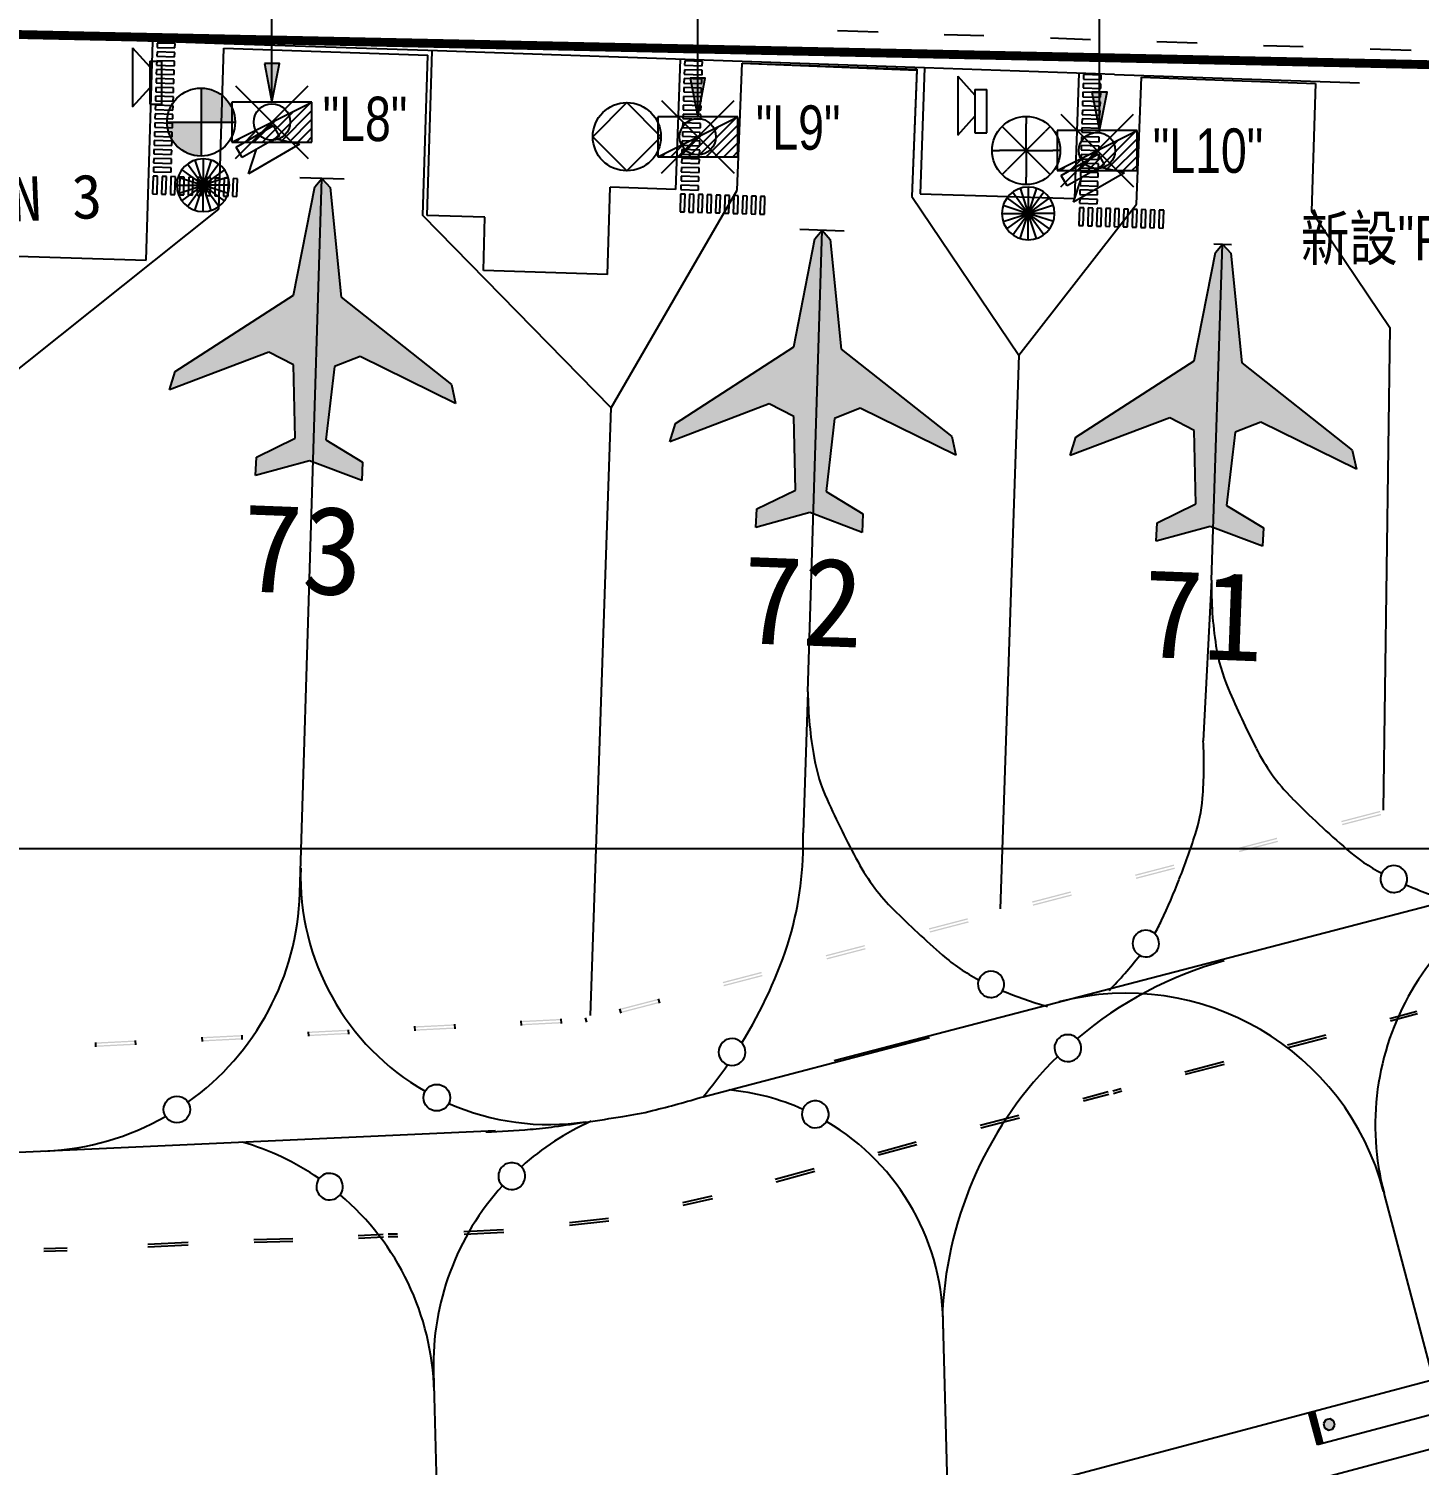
# Model space of a CAD drawing. Header units: millimetres. Extents: x 1358 to 1865, y 706 to 1003.
# Drawn here: x 1688.99 to 1727.23, y 840.71 to 880.22 of the extents above; entities that cross this region are included whole.
import ezdxf
from ezdxf.enums import TextEntityAlignment as Align

# ---------------------------------------------------------------- set-up
doc = ezdxf.new("R2010")
doc.units = ezdxf.units.MM
doc.header["$PDMODE"] = 35
doc.linetypes.add('HIDDEN', pattern=[9.525, 6.35, -3.175])
for name, color, linetype in [('L-燈具圖', 7, 'Continuous'), ('建築', 7, 'Continuous'), ('文字', 6, 'Continuous'), ('既設管線', 1, 'HIDDEN'), ('電氣設備', 161, 'Continuous')]:
    doc.layers.add(name, color=color, linetype=linetype)
doc.styles.add('AE', font='romans.shx', dxfattribs={"bigfont": 'chineset.shx'})
doc.styles.add('新細明體', font='')
doc.styles.add('細明體', font='')
doc.styles.get('新細明體').set_extended_font_data('新細明體')
doc.styles.get('細明體').set_extended_font_data('細明體')

# ---------------------------------------------------------------- blocks, each defined once
blk = doc.blocks.new('GN02D2D')
at = {"color": 0, "linetype": 'ByBlock'}
for p, q in [((-300, 0), (300, 300)), ((-300, 300), (-300, 0)), ((300, 300), (-300, 300)), ((-70, 0), (161, 230)), ((-3, 0), (293, 297)), ((63, 0), (300, 237)), ((300, 0), (300, 300)), ((-136, 0), (28, 164)), ((129, 0), (300, 171)), ((-300, 0), (300, 0)), ((-269, 0), (-237, 31)), ((-202, 0), (-105, 98)), ((195, 0), (300, 105)), ((262, 0), (300, 38))]:
    blk.add_line(p, q, dxfattribs=at)
blk.add_point((0, 150), dxfattribs=at)
at = {"color": 0, "linetype": 'ByBlock', "style": 'AE', "flags": 1}
blk.add_attdef('KENCAD', (0, 0), '', height=1, dxfattribs=at)
blk = doc.blocks.new('L-防水號角喇叭')
at = {"layer": 'L-燈具圖', "color": 6, "ltscale": 1000}
for p, q in [((-19.4, 39.2), (0, 17.9)), ((-19.4, 39.2), (-19.4, -27.1)), ((0, 24.3), (0, -24.3)), ((0, 24.3), (13.6, 24.3)), ((13.6, -24.3), (13.6, 24.3)), ((-19.4, -27.1), (0, -5.7)), ((0, -24.3), (13.6, -24.3))]:
    blk.add_line(p, q, dxfattribs=at)
blk = doc.blocks.new('L-15M環架高桅桿C')
at = {"layer": 'L-燈具圖', "color": 4}
for p, q in [((0, 3.49), (0, 2.74)), ((-2.46, 2.46), (-1.93, 1.93)), ((0, 0), (-1.93, 1.93)), ((0, 0), (0, 2.74)), ((0, 0), (1.93, 1.93)), ((2.46, 2.46), (1.93, 1.93)), ((-3.49, 0), (-2.74, 0)), ((0, 0), (-2.74, 0)), ((0, 0), (-1.93, -1.93)), ((0, 0), (2.74, 0)), ((0, 0), (0, -2.74)), ((0, 0), (1.93, -1.93)), ((3.49, 0), (2.74, 0)), ((-2.46, -2.46), (-1.93, -1.93)), ((0, -3.49), (0, -2.74)), ((2.46, -2.46), (1.93, -1.93))]:
    blk.add_line(p, q, dxfattribs=at)
blk.add_circle((0, 0), 3.49, dxfattribs=at)
blk = doc.blocks.new('L-15M環架高桅桿D')
at = {"layer": 'L-燈具圖', "color": 30}
for p, q in [((0, 3.49), (-3.49, 0)), ((3.49, 0), (0, 3.49)), ((-3.49, 0), (0, -3.49)), ((-3.49, 0), (0, -3.49)), ((0, -3.49), (3.49, 0)), ((0, -3.49), (3.49, 0))]:
    blk.add_line(p, q, dxfattribs=at)
blk.add_circle((0, 0), 3.49, dxfattribs=at)
blk = doc.blocks.new('L-15M環架高桅桿E')
at = {"layer": 'L-燈具圖', "ltscale": 1000}
h = blk.add_hatch(color=152, dxfattribs=at)
h.paths.add_polyline_path([(0, 38.3, -0.414214), (38.3, 0), (0, 0)])
h.paths.add_polyline_path([(-38.3, 0), (0, 0), (0, -38.3, -0.414214)])
at = {"layer": 'L-燈具圖', "color": 152, "ltscale": 1000}
for p, q in [((0, 38.3), (0, -38.3)), ((-38.3, 0), (38.3, 0))]:
    blk.add_line(p, q, dxfattribs=at)
at = {"layer": 'L-燈具圖', "color": 152}
blk.add_circle((0, 0), 38.3, dxfattribs=at)
blk = doc.blocks.new('L-雷雨警示燈')
at = {"layer": 'L-燈具圖', "color": 87, "ltscale": 1000}
for p in [(-24, 17.5), (-17.5, 24), (-9.2, 28.3), (0, 29.7), (9.2, 28.3), (17.5, 24), (24, 17.5), (-28.3, 9.2), (-17.5, -24), (-9.2, -28.3), (28.3, 9.2), (0, -29.7), (9.2, -28.3), (28.3, -9.2), (-29.7, 0), (-28.3, -9.2), (-24, -17.5), (17.5, -24), (24, -17.5), (29.7, 0)]:
    blk.add_line(p, (0, 0), dxfattribs=at)
blk.add_circle((0, 0), 29.7, dxfattribs=at)

msp = doc.modelspace()

# ---------------------------------------------------------------- hatches: boundary and pattern name
at = {"layer": '建築', "ltscale": 1000}
for points in [[(1697.052, 876.1), (1697.278, 875.849), (1697.58, 872.832), (1700.618, 870.431), (1700.73, 869.913), (1698.102, 871.207), (1697.396, 870.925), (1697.161, 868.914), (1698.174, 868.301), (1698.15, 867.794), (1696.712, 868.338), (1695.23, 867.932), (1695.253, 868.439), (1696.319, 868.954), (1696.275, 870.978), (1695.598, 871.326), (1692.86, 870.284), (1693.021, 870.789), (1696.271, 872.894), (1696.856, 875.869)], [(1710.81, 874.673), (1711.035, 874.423), (1711.338, 871.406), (1714.375, 869.004), (1714.488, 868.487), (1711.86, 869.781), (1711.154, 869.499), (1710.919, 867.488), (1711.932, 866.875), (1711.908, 866.368), (1710.47, 866.911), (1708.987, 866.506), (1709.011, 867.013), (1710.077, 867.527), (1710.032, 869.551), (1709.356, 869.899), (1706.618, 868.858), (1706.778, 869.363), (1710.029, 871.468), (1710.614, 874.442)], [(1721.824, 874.294), (1722.049, 874.043), (1722.352, 871.026), (1725.389, 868.625), (1725.502, 868.107), (1722.874, 869.401), (1722.168, 869.119), (1721.933, 867.108), (1722.946, 866.495), (1722.922, 865.988), (1721.484, 866.532), (1720.001, 866.126), (1720.025, 866.633), (1721.091, 867.148), (1721.046, 869.172), (1720.37, 869.52), (1717.632, 868.478), (1717.792, 868.983), (1721.043, 871.088), (1721.628, 874.063)]]:
    msp.add_hatch(color=256, dxfattribs=at).paths.add_polyline_path(points)
h = msp.add_hatch(color=256, dxfattribs=at)
h.paths.add_polyline_path([(1726.161, 858.674), (1726.151, 858.709), (1725.088, 858.432), (1725.097, 858.397)])
h.paths.add_polyline_path([(1726.182, 858.591), (1726.173, 858.626), (1725.11, 858.35), (1725.119, 858.314)])
h = msp.add_hatch(color=256, dxfattribs=at)
h.paths.add_polyline_path([(1723.325, 857.936), (1723.316, 857.971), (1722.253, 857.694), (1722.262, 857.659)])
h.paths.add_polyline_path([(1723.347, 857.853), (1723.338, 857.888), (1722.274, 857.612), (1722.284, 857.576)])
h = msp.add_hatch(color=256, dxfattribs=at)
h.paths.add_polyline_path([(1720.49, 857.198), (1720.481, 857.233), (1719.417, 856.956), (1719.427, 856.921)])
h.paths.add_polyline_path([(1720.511, 857.115), (1720.502, 857.15), (1719.439, 856.874), (1719.448, 856.838)])
h = msp.add_hatch(color=256, dxfattribs=at)
h.paths.add_polyline_path([(1717.655, 856.46), (1717.645, 856.495), (1716.582, 856.218), (1716.591, 856.183)])
h.paths.add_polyline_path([(1717.676, 856.377), (1717.667, 856.412), (1716.604, 856.136), (1716.613, 856.1)])
h = msp.add_hatch(color=256, dxfattribs=at)
h.paths.add_polyline_path([(1714.819, 855.721), (1714.81, 855.757), (1713.747, 855.48), (1713.756, 855.445)])
h.paths.add_polyline_path([(1714.841, 855.639), (1714.831, 855.674), (1713.768, 855.397), (1713.777, 855.362)])
h = msp.add_hatch(color=256, dxfattribs=at)
h.paths.add_polyline_path([(1711.984, 854.983), (1711.975, 855.019), (1710.911, 854.742), (1710.921, 854.707)])
h.paths.add_polyline_path([(1712.005, 854.901), (1711.996, 854.936), (1710.933, 854.659), (1710.942, 854.624)])
h = msp.add_hatch(color=256, dxfattribs=at)
h.paths.add_polyline_path([(1709.148, 854.245), (1709.139, 854.281), (1708.076, 854.004), (1708.085, 853.969)])
h.paths.add_polyline_path([(1709.17, 854.163), (1709.161, 854.198), (1708.097, 853.921), (1708.107, 853.886)])
h = msp.add_hatch(color=256, dxfattribs=at)
h.paths.add_polyline_path([(1706.313, 853.507), (1706.304, 853.543), (1705.241, 853.266), (1705.25, 853.231)])
h.paths.add_polyline_path([(1706.335, 853.425), (1706.325, 853.46), (1705.262, 853.183), (1705.271, 853.148)])
h = msp.add_hatch(color=256, dxfattribs=at)
h.paths.add_polyline_path([(1703.628, 852.952), (1703.626, 852.988), (1702.528, 852.933), (1702.53, 852.896)])
h.paths.add_polyline_path([(1703.632, 852.866), (1703.63, 852.903), (1702.533, 852.847), (1702.535, 852.811)])
h = msp.add_hatch(color=256, dxfattribs=at)
h.paths.add_polyline_path([(1694.849, 852.508), (1694.847, 852.544), (1693.75, 852.489), (1693.752, 852.452)])
h.paths.add_polyline_path([(1694.854, 852.422), (1694.852, 852.459), (1693.754, 852.403), (1693.756, 852.367)])
h = msp.add_hatch(color=256, dxfattribs=at)
h.paths.add_polyline_path([(1697.775, 852.656), (1697.774, 852.692), (1696.676, 852.637), (1696.678, 852.6)])
h.paths.add_polyline_path([(1697.78, 852.57), (1697.778, 852.607), (1696.681, 852.551), (1696.682, 852.515)])
h = msp.add_hatch(color=256, dxfattribs=at)
h.paths.add_polyline_path([(1700.701, 852.804), (1700.7, 852.84), (1699.602, 852.785), (1699.604, 852.748)])
h.paths.add_polyline_path([(1700.706, 852.718), (1700.704, 852.755), (1699.607, 852.699), (1699.609, 852.663)])
h = msp.add_hatch(color=256, dxfattribs=at)
h.paths.add_polyline_path([(1691.923, 852.36), (1691.921, 852.396), (1690.824, 852.341), (1690.826, 852.304)])
h.paths.add_polyline_path([(1691.927, 852.274), (1691.926, 852.311), (1690.828, 852.255), (1690.83, 852.219)])
h = msp.add_hatch(color=256, dxfattribs=at)
h.dxf.hatch_style = 1
h.paths.add_polyline_path([(1750.255, 847.549), (1750.111, 847.475), (1749.975, 847.529), (1749.905, 847.664), (1749.957, 847.808), (1750.101, 847.87), (1750.238, 847.82), (1750.296, 847.687)])
h.paths.add_polyline_path([(1757.338, 850.493), (1757.494, 850.535), (1757.616, 850.453), (1757.655, 850.306), (1757.574, 850.176), (1757.42, 850.147), (1757.297, 850.225), (1757.268, 850.367)])
h.paths.add_polyline_path([(1724.914, 841.813), (1724.883, 841.931), (1724.778, 841.994), (1724.66, 841.964), (1724.598, 841.859), (1724.628, 841.74), (1724.733, 841.678), (1724.851, 841.708)])
h.paths.add_polyline_path([(1717.311, 838.966), (1717.341, 838.848), (1717.447, 838.786), (1717.565, 838.817), (1717.627, 838.922), (1717.596, 839.04), (1717.491, 839.102), (1717.372, 839.071)])
h.paths.add_polyline_path([(1722.594, 836.721), (1722.712, 836.752), (1722.773, 836.858), (1722.741, 836.976), (1722.636, 837.037), (1722.518, 837.006), (1722.457, 836.9), (1722.488, 836.782)])
h.paths.add_polyline_path([(1725.783, 820.388), (1725.665, 820.357), (1725.603, 820.251), (1725.635, 820.133), (1725.741, 820.072), (1725.858, 820.104), (1725.92, 820.209), (1725.888, 820.327)])
h.paths.add_polyline_path([(1729.495, 813.778), (1729.61, 813.818), (1729.663, 813.928), (1729.622, 814.043), (1729.512, 814.096), (1729.397, 814.056), (1729.344, 813.946), (1729.385, 813.83)])
h.paths.add_polyline_path([(1722.139, 811.329), (1722.261, 811.327), (1722.349, 811.412), (1722.351, 811.534), (1722.266, 811.621), (1722.144, 811.623), (1722.056, 811.538), (1722.054, 811.416)])
h.paths.add_polyline_path([(1718.507, 814.332), (1718.51, 814.21), (1718.598, 814.126), (1718.72, 814.129), (1718.804, 814.217), (1718.801, 814.339), (1718.713, 814.423), (1718.591, 814.42)])
h.paths.add_polyline_path([(1624.346, 812.966), (1624.343, 813.088), (1624.254, 813.172), (1624.132, 813.169), (1624.048, 813.08), (1624.052, 812.958), (1624.14, 812.874), (1624.262, 812.877)])
h.paths.add_polyline_path([(1620.041, 811.742), (1620.045, 811.62), (1620.133, 811.536), (1620.255, 811.539), (1620.339, 811.628), (1620.336, 811.75), (1620.247, 811.834), (1620.125, 811.831)])
h.paths.add_polyline_path([(1616.005, 811.636), (1616.008, 811.514), (1616.097, 811.43), (1616.219, 811.433), (1616.303, 811.521), (1616.3, 811.643), (1616.211, 811.727), (1616.089, 811.724)])
h.paths.add_polyline_path([(1609.937, 814.99), (1610.001, 815.094), (1609.972, 815.213), (1609.868, 815.277), (1609.749, 815.248), (1609.686, 815.144), (1609.714, 815.025), (1609.818, 814.962)])
h.paths.add_polyline_path([(1606.834, 814.203), (1606.837, 814.081), (1606.926, 813.997), (1607.048, 814.001), (1607.132, 814.089), (1607.129, 814.211), (1607.04, 814.295), (1606.918, 814.292)])
h.paths.add_polyline_path([(1601.707, 815.179), (1601.704, 815.301), (1601.615, 815.385), (1601.493, 815.382), (1601.409, 815.293), (1601.412, 815.171), (1601.501, 815.087), (1601.623, 815.091)])
h.paths.add_polyline_path([(1602.61, 834.434), (1602.607, 834.556), (1602.518, 834.64), (1602.396, 834.637), (1602.312, 834.548), (1602.315, 834.426), (1602.404, 834.342), (1602.526, 834.346)])
at = {"layer": '文字'}
h = msp.add_hatch(color=256, dxfattribs=at)
h.dxf.hatch_style = 1
h.paths.add_polyline_path([(1695.885, 879.257), (1695.679, 879.257), (1695.679, 878.199)])
h.paths.add_polyline_path([(1695.679, 879.257), (1695.472, 879.257), (1695.679, 878.199)])
h = msp.add_hatch(color=256, dxfattribs=at)
h.dxf.hatch_style = 1
h.paths.add_polyline_path([(1707.598, 878.853), (1707.391, 878.853), (1707.391, 877.796)])
h.paths.add_polyline_path([(1707.391, 878.853), (1707.184, 878.853), (1707.391, 877.796)])
h = msp.add_hatch(color=256, dxfattribs=at)
h.dxf.hatch_style = 1
h.paths.add_polyline_path([(1718.646, 878.473), (1718.439, 878.473), (1718.439, 877.416)])
h.paths.add_polyline_path([(1718.439, 878.473), (1718.232, 878.473), (1718.439, 877.416)])

# ---------------------------------------------------------------- linework, layer by layer
at = {"color": 5, "linetype": 'ByBlock'}
msp.add_lwpolyline([(1511.587, 883.992), (1798.346, 883.992), (1798.346, 857.67), (1511.587, 857.67)], close=True, dxfattribs=at)
at = {"layer": '建築', "ltscale": 1000}
for p, q in [((1694.357, 879.803, -0.309), (1682.644, 880.206, -0.309)), ((1711.237, 880.164, -0.309), (1712.355, 880.13, -0.309)), ((1692.22, 873.853, -0.309), (1692.405, 879.87, -0.309)), ((1692.525, 879.824, -0.309), (1692.522, 879.702, -0.309)), ((1693.014, 879.809, -0.309), (1692.525, 879.824, -0.309)), ((1693.01, 879.687, -0.309), (1693.014, 879.809, -0.309)), ((1699.97, 879.614, -0.309), (1694.357, 879.803, -0.309)), ((1714.168, 880.062, -0.309), (1715.256, 880.033, -0.309)), ((1717.09, 879.97, -0.309), (1718.192, 879.919, -0.309)), ((1720.018, 879.861, -0.309), (1721.121, 879.831, -0.309)), ((1720.018, 879.861, -0.309), (1721.121, 879.831, -0.309)), ((1722.953, 879.755, -0.309), (1724.04, 879.732, -0.309)), ((1722.953, 879.755, -0.309), (1724.04, 879.732, -0.309)), ((1692.51, 879.336, -0.309), (1692.507, 879.214, -0.309)), ((1692.999, 879.321, -0.309), (1692.51, 879.336, -0.309)), ((1692.518, 879.58, -0.309), (1692.514, 879.458, -0.309)), ((1692.514, 879.458, -0.309), (1693.002, 879.443, -0.309)), ((1693.006, 879.565, -0.309), (1692.518, 879.58, -0.309)), ((1692.522, 879.702, -0.309), (1693.01, 879.687, -0.309)), ((1692.995, 879.199, -0.309), (1692.999, 879.321, -0.309)), ((1693.002, 879.443, -0.309), (1693.006, 879.565, -0.309)), ((1694.217, 875.257, -0.309), (1694.353, 879.681, -0.309)), ((1694.353, 879.681, -0.309), (1699.965, 879.488, -0.309)), ((1699.83, 875.084, -0.309), (1699.965, 879.488, -0.309)), ((1699.944, 875.081, -0.309), (1700.084, 879.61, -0.309)), ((1708.61, 879.313, -0.309), (1699.97, 879.614, -0.309)), ((1706.91, 879.372, -0.309), (1706.779, 875.792, -0.309)), ((1707.03, 879.333, -0.309), (1707.026, 879.211, -0.309)), ((1707.518, 879.318, -0.309), (1707.03, 879.333, -0.309)), ((1707.515, 879.196, -0.309), (1707.518, 879.318, -0.309)), ((1713.627, 879.141, -0.309), (1708.61, 879.313, -0.309)), ((1725.881, 879.664, -0.309), (1727.013, 879.628, -0.309)), ((1725.881, 879.664, -0.309), (1727.013, 879.628, -0.309)), ((1692.503, 879.092, -0.309), (1692.499, 878.97, -0.309)), ((1692.499, 878.97, -0.309), (1692.987, 878.955, -0.309)), ((1692.991, 879.077, -0.309), (1692.503, 879.092, -0.309)), ((1692.507, 879.214, -0.309), (1692.995, 879.199, -0.309)), ((1692.987, 878.955, -0.309), (1692.991, 879.077, -0.309)), ((1707.023, 879.089, -0.309), (1707.019, 878.967, -0.309)), ((1707.019, 878.967, -0.309), (1707.507, 878.952, -0.309)), ((1707.511, 879.074, -0.309), (1707.023, 879.089, -0.309)), ((1707.026, 879.211, -0.309), (1707.515, 879.196, -0.309)), ((1707.507, 878.952, -0.309), (1707.511, 879.074, -0.309)), ((1708.474, 875.781, -0.309), (1708.609, 879.268, -0.309)), ((1708.474, 875.781, -0.309), (1708.609, 879.268, -0.309)), ((1708.474, 875.781, -0.309), (1708.609, 879.268, -0.309)), ((1708.609, 879.268, -0.309), (1713.415, 879.101, -0.309)), ((1708.609, 879.268, -0.309), (1713.414, 879.076, -0.309)), ((1708.609, 879.268, -0.309), (1713.415, 879.101, -0.309)), ((1713.415, 879.101, -0.309), (1713.275, 875.601, -0.309)), ((1713.415, 879.101, -0.309), (1713.275, 875.601, -0.309)), ((1713.414, 879.076, -0.309), (1713.275, 875.601, -0.309)), ((1713.627, 879.141, -0.309), (1713.51, 875.679, -0.309)), ((1718.853, 878.961, -0.309), (1713.627, 879.141, -0.309)), ((1717.76, 875.546, -0.309), (1717.877, 878.994, -0.309)), ((1717.998, 878.956, -0.309), (1717.994, 878.834, -0.309)), ((1718.486, 878.941, -0.309), (1717.998, 878.956, -0.309)), ((1718.482, 878.819, -0.309), (1718.486, 878.941, -0.309)), ((1718.853, 878.961, -0.309), (1725.585, 878.73, -0.309)), ((1692.488, 878.604, -0.309), (1692.484, 878.482, -0.309)), ((1692.976, 878.589, -0.309), (1692.488, 878.604, -0.309)), ((1692.495, 878.848, -0.309), (1692.492, 878.726, -0.309)), ((1692.492, 878.726, -0.309), (1692.98, 878.711, -0.309)), ((1692.984, 878.833, -0.309), (1692.495, 878.848, -0.309)), ((1692.972, 878.467, -0.309), (1692.976, 878.589, -0.309)), ((1692.98, 878.711, -0.309), (1692.984, 878.833, -0.309)), ((1707.008, 878.601, -0.309), (1707.004, 878.479, -0.309)), ((1707.496, 878.586, -0.309), (1707.008, 878.601, -0.309)), ((1707.015, 878.845, -0.309), (1707.011, 878.723, -0.309)), ((1707.011, 878.723, -0.309), (1707.5, 878.708, -0.309)), ((1707.503, 878.83, -0.309), (1707.015, 878.845, -0.309)), ((1707.492, 878.464, -0.309), (1707.496, 878.586, -0.309)), ((1707.5, 878.708, -0.309), (1707.503, 878.83, -0.309)), ((1717.99, 878.712, -0.309), (1717.987, 878.59, -0.309)), ((1717.987, 878.59, -0.309), (1718.475, 878.575, -0.309)), ((1718.478, 878.697, -0.309), (1717.99, 878.712, -0.309)), ((1717.994, 878.834, -0.309), (1718.482, 878.819, -0.309)), ((1718.475, 878.575, -0.309), (1718.478, 878.697, -0.309)), ((1719.452, 875.389, -0.309), (1719.594, 878.889, -0.309)), ((1719.594, 878.889, -0.309), (1724.379, 878.706, -0.309)), ((1724.379, 878.706, -0.309), (1724.27, 875.198, -0.309)), ((1692.48, 878.36, -0.309), (1692.477, 878.238, -0.309)), ((1692.477, 878.238, -0.309), (1692.965, 878.223, -0.309)), ((1692.969, 878.345, -0.309), (1692.48, 878.36, -0.309)), ((1692.484, 878.482, -0.309), (1692.972, 878.467, -0.309)), ((1692.965, 878.223, -0.309), (1692.969, 878.345, -0.309)), ((1707, 878.357, -0.309), (1706.996, 878.235, -0.309)), ((1706.996, 878.235, -0.309), (1707.485, 878.22, -0.309)), ((1707.488, 878.342, -0.309), (1707, 878.357, -0.309)), ((1707.004, 878.479, -0.309), (1707.492, 878.464, -0.309)), ((1707.485, 878.22, -0.309), (1707.488, 878.342, -0.309)), ((1717.975, 878.224, -0.309), (1717.972, 878.102, -0.309)), ((1718.463, 878.209, -0.309), (1717.975, 878.224, -0.309)), ((1717.983, 878.468, -0.309), (1717.979, 878.346, -0.309)), ((1717.979, 878.346, -0.309), (1718.467, 878.331, -0.309)), ((1718.471, 878.453, -0.309), (1717.983, 878.468, -0.309)), ((1718.46, 878.087, -0.309), (1718.463, 878.209, -0.309)), ((1718.467, 878.331, -0.309), (1718.471, 878.453, -0.309)), ((1692.465, 877.872, -0.309), (1692.462, 877.75, -0.309)), ((1692.462, 877.75, -0.309), (1692.95, 877.735, -0.309)), ((1692.954, 877.857, -0.309), (1692.465, 877.872, -0.309)), ((1692.473, 878.116, -0.309), (1692.469, 877.994, -0.309)), ((1692.469, 877.994, -0.309), (1692.957, 877.979, -0.309)), ((1692.961, 878.101, -0.309), (1692.473, 878.116, -0.309)), ((1692.95, 877.735, -0.309), (1692.954, 877.857, -0.309)), ((1692.957, 877.979, -0.309), (1692.961, 878.101, -0.309)), ((1706.985, 877.869, -0.309), (1706.981, 877.747, -0.309)), ((1706.981, 877.747, -0.309), (1707.47, 877.732, -0.309)), ((1707.473, 877.854, -0.309), (1706.985, 877.869, -0.309)), ((1706.993, 878.113, -0.309), (1706.989, 877.991, -0.309)), ((1706.989, 877.991, -0.309), (1707.477, 877.976, -0.309)), ((1707.481, 878.098, -0.309), (1706.993, 878.113, -0.309)), ((1707.47, 877.732, -0.309), (1707.473, 877.854, -0.309)), ((1707.477, 877.976, -0.309), (1707.481, 878.098, -0.309)), ((1717.96, 877.736, -0.309), (1717.957, 877.614, -0.309)), ((1718.448, 877.721, -0.309), (1717.96, 877.736, -0.309)), ((1717.968, 877.98, -0.309), (1717.964, 877.858, -0.309)), ((1717.964, 877.858, -0.309), (1718.452, 877.843, -0.309)), ((1718.456, 877.965, -0.309), (1717.968, 877.98, -0.309)), ((1717.972, 878.102, -0.309), (1718.46, 878.087, -0.309)), ((1718.452, 877.843, -0.309), (1718.456, 877.965, -0.309)), ((1692.45, 877.384, -0.309), (1692.447, 877.262, -0.309)), ((1692.939, 877.369, -0.309), (1692.45, 877.384, -0.309)), ((1692.458, 877.628, -0.309), (1692.454, 877.506, -0.309)), ((1692.454, 877.506, -0.309), (1692.942, 877.491, -0.309)), ((1692.946, 877.613, -0.309), (1692.458, 877.628, -0.309)), ((1692.935, 877.247, -0.309), (1692.939, 877.369, -0.309)), ((1692.942, 877.491, -0.309), (1692.946, 877.613, -0.309)), ((1706.97, 877.381, -0.309), (1706.966, 877.259, -0.309)), ((1707.458, 877.366, -0.309), (1706.97, 877.381, -0.309)), ((1706.978, 877.625, -0.309), (1706.974, 877.503, -0.309)), ((1706.974, 877.503, -0.309), (1707.462, 877.488, -0.309)), ((1707.466, 877.61, -0.309), (1706.978, 877.625, -0.309)), ((1707.455, 877.244, -0.309), (1707.458, 877.366, -0.309)), ((1707.462, 877.488, -0.309), (1707.466, 877.61, -0.309)), ((1717.953, 877.492, -0.309), (1717.949, 877.37, -0.309)), ((1717.949, 877.37, -0.309), (1718.437, 877.355, -0.309)), ((1718.441, 877.477, -0.309), (1717.953, 877.492, -0.309)), ((1717.957, 877.614, -0.309), (1718.445, 877.599, -0.309)), ((1718.437, 877.355, -0.309), (1718.441, 877.477, -0.309)), ((1718.445, 877.599, -0.309), (1718.448, 877.721, -0.309)), ((1692.443, 877.14, -0.309), (1692.439, 877.018, -0.309)), ((1692.439, 877.018, -0.309), (1692.927, 877.003, -0.309)), ((1692.931, 877.125, -0.309), (1692.443, 877.14, -0.309)), ((1692.447, 877.262, -0.309), (1692.935, 877.247, -0.309)), ((1692.927, 877.003, -0.309), (1692.931, 877.125, -0.309)), ((1706.963, 877.137, -0.309), (1706.959, 877.014, -0.309)), ((1706.959, 877.014, -0.309), (1707.447, 876.999, -0.309)), ((1707.451, 877.122, -0.309), (1706.963, 877.137, -0.309)), ((1706.966, 877.259, -0.309), (1707.455, 877.244, -0.309)), ((1707.447, 876.999, -0.309), (1707.451, 877.122, -0.309)), ((1717.938, 877.004, -0.309), (1717.934, 876.882, -0.309)), ((1718.426, 876.989, -0.309), (1717.938, 877.004, -0.309)), ((1717.945, 877.248, -0.309), (1717.942, 877.126, -0.309)), ((1717.942, 877.126, -0.309), (1718.43, 877.111, -0.309)), ((1718.433, 877.233, -0.309), (1717.945, 877.248, -0.309)), ((1718.422, 876.867, -0.309), (1718.426, 876.989, -0.309)), ((1718.43, 877.111, -0.309), (1718.433, 877.233, -0.309)), ((1692.428, 876.652, -0.309), (1692.424, 876.53, -0.309)), ((1692.916, 876.637, -0.309), (1692.428, 876.652, -0.309)), ((1692.435, 876.896, -0.309), (1692.432, 876.774, -0.309)), ((1692.432, 876.774, -0.309), (1692.92, 876.759, -0.309)), ((1692.924, 876.881, -0.309), (1692.435, 876.896, -0.309)), ((1692.912, 876.515, -0.309), (1692.916, 876.637, -0.309)), ((1692.92, 876.759, -0.309), (1692.924, 876.881, -0.309)), ((1706.948, 876.648, -0.309), (1706.944, 876.526, -0.309)), ((1707.436, 876.633, -0.309), (1706.948, 876.648, -0.309)), ((1706.955, 876.892, -0.309), (1706.951, 876.77, -0.309)), ((1706.951, 876.77, -0.309), (1707.44, 876.755, -0.309)), ((1707.443, 876.877, -0.309), (1706.955, 876.892, -0.309)), ((1707.432, 876.511, -0.309), (1707.436, 876.633, -0.309)), ((1707.44, 876.755, -0.309), (1707.443, 876.877, -0.309)), ((1717.93, 876.76, -0.309), (1717.927, 876.638, -0.309)), ((1717.927, 876.638, -0.309), (1718.415, 876.623, -0.309)), ((1718.418, 876.745, -0.309), (1717.93, 876.76, -0.309)), ((1717.934, 876.882, -0.309), (1718.422, 876.867, -0.309)), ((1718.415, 876.623, -0.309), (1718.418, 876.745, -0.309)), ((1692.413, 876.164, -0.309), (1692.398, 875.676, -0.309)), ((1692.535, 876.16, -0.309), (1692.413, 876.164, -0.309)), ((1692.42, 876.408, -0.309), (1692.417, 876.286, -0.309)), ((1692.417, 876.286, -0.309), (1692.905, 876.271, -0.309)), ((1692.909, 876.393, -0.309), (1692.42, 876.408, -0.309)), ((1692.424, 876.53, -0.309), (1692.912, 876.515, -0.309)), ((1692.52, 875.672, -0.309), (1692.535, 876.16, -0.309)), ((1692.657, 876.156, -0.309), (1692.642, 875.668, -0.309)), ((1692.779, 876.153, -0.309), (1692.657, 876.156, -0.309)), ((1692.764, 875.664, -0.309), (1692.779, 876.153, -0.309)), ((1692.905, 876.271, -0.309), (1692.909, 876.393, -0.309)), ((1706.933, 876.16, -0.309), (1706.929, 876.038, -0.309)), ((1707.421, 876.145, -0.309), (1706.933, 876.16, -0.309)), ((1706.94, 876.404, -0.309), (1706.936, 876.282, -0.309)), ((1706.936, 876.282, -0.309), (1707.425, 876.267, -0.309)), ((1707.428, 876.389, -0.309), (1706.94, 876.404, -0.309)), ((1706.944, 876.526, -0.309), (1707.432, 876.511, -0.309)), ((1707.425, 876.267, -0.309), (1707.428, 876.389, -0.309)), ((1717.915, 876.271, -0.309), (1717.912, 876.149, -0.309)), ((1718.403, 876.256, -0.309), (1717.915, 876.271, -0.309)), ((1717.923, 876.515, -0.309), (1717.919, 876.393, -0.309)), ((1717.919, 876.393, -0.309), (1718.407, 876.378, -0.309)), ((1718.411, 876.5, -0.309), (1717.923, 876.515, -0.309)), ((1718.4, 876.134, -0.309), (1718.403, 876.256, -0.309)), ((1718.407, 876.378, -0.309), (1718.411, 876.5, -0.309)), ((1692.901, 876.149, -0.309), (1692.886, 875.661, -0.309)), ((1693.023, 876.145, -0.309), (1692.901, 876.149, -0.309)), ((1693.008, 875.657, -0.309), (1693.023, 876.145, -0.309)), ((1693.145, 876.141, -0.309), (1693.13, 875.653, -0.309)), ((1693.267, 876.138, -0.309), (1693.145, 876.141, -0.309)), ((1693.252, 875.649, -0.309), (1693.267, 876.138, -0.309)), ((1693.389, 876.134, -0.309), (1693.374, 875.646, -0.309)), ((1693.511, 876.13, -0.309), (1693.389, 876.134, -0.309)), ((1693.496, 875.642, -0.309), (1693.511, 876.13, -0.309)), ((1693.633, 876.126, -0.309), (1693.618, 875.638, -0.309)), ((1693.755, 876.122, -0.309), (1693.633, 876.126, -0.309)), ((1693.74, 875.634, -0.309), (1693.755, 876.122, -0.309)), ((1693.877, 876.119, -0.309), (1693.862, 875.631, -0.309)), ((1693.999, 876.115, -0.309), (1693.877, 876.119, -0.309)), ((1693.984, 875.627, -0.309), (1693.999, 876.115, -0.309)), ((1694.121, 876.111, -0.309), (1694.106, 875.623, -0.309)), ((1694.243, 876.107, -0.309), (1694.121, 876.111, -0.309)), ((1694.228, 875.619, -0.309), (1694.243, 876.107, -0.309)), ((1694.365, 876.104, -0.309), (1694.35, 875.616, -0.309)), ((1694.487, 876.1, -0.309), (1694.365, 876.104, -0.309)), ((1694.472, 875.612, -0.309), (1694.487, 876.1, -0.309)), ((1694.609, 876.096, -0.309), (1694.594, 875.608, -0.309)), ((1694.731, 876.092, -0.309), (1694.609, 876.096, -0.309)), ((1694.716, 875.604, -0.309), (1694.731, 876.092, -0.309)), ((1696.271, 872.894, -0.309), (1696.856, 875.869, -0.309)), ((1697.662, 876.081, -0.309), (1696.442, 876.118, -0.309)), ((1696.448, 856.447, -0.309), (1697.052, 876.1, -0.309)), ((1696.856, 875.869, -0.309), (1697.052, 876.1, -0.309)), ((1697.052, 876.1, -0.309), (1697.278, 875.849, -0.309)), ((1697.278, 875.849, -0.309), (1697.58, 872.832, -0.309)), ((1704.91, 873.463, -0.309), (1704.984, 875.858, -0.309)), ((1706.779, 875.792, -0.309), (1704.984, 875.858, -0.309)), ((1705.005, 869.796, -0.309), (1708.474, 875.781, -0.309)), ((1705.005, 869.796, -0.309), (1708.474, 875.781, -0.309)), ((1706.925, 875.916, -0.309), (1706.921, 875.794, -0.309)), ((1706.921, 875.794, -0.309), (1707.41, 875.779, -0.309)), ((1707.413, 875.901, -0.309), (1706.925, 875.916, -0.309)), ((1706.929, 876.038, -0.309), (1707.417, 876.023, -0.309)), ((1707.41, 875.779, -0.309), (1707.413, 875.901, -0.309)), ((1707.417, 876.023, -0.309), (1707.421, 876.145, -0.309)), ((1717.9, 875.783, -0.309), (1717.897, 875.661, -0.309)), ((1718.388, 875.768, -0.309), (1717.9, 875.783, -0.309)), ((1717.908, 876.027, -0.309), (1717.904, 875.905, -0.309)), ((1717.904, 875.905, -0.309), (1718.392, 875.89, -0.309)), ((1718.396, 876.012, -0.309), (1717.908, 876.027, -0.309)), ((1717.912, 876.149, -0.309), (1718.4, 876.134, -0.309)), ((1718.385, 875.646, -0.309), (1718.388, 875.768, -0.309)), ((1718.392, 875.89, -0.309), (1718.396, 876.012, -0.309)), ((1692.398, 875.676, -0.309), (1692.52, 875.672, -0.309)), ((1692.642, 875.668, -0.309), (1692.764, 875.664, -0.309)), ((1692.886, 875.661, -0.309), (1693.008, 875.657, -0.309)), ((1693.13, 875.653, -0.309), (1693.252, 875.649, -0.309)), ((1693.374, 875.646, -0.309), (1693.496, 875.642, -0.309)), ((1693.618, 875.638, -0.309), (1693.74, 875.634, -0.309)), ((1693.862, 875.631, -0.309), (1693.984, 875.627, -0.309)), ((1694.106, 875.623, -0.309), (1694.228, 875.619, -0.309)), ((1694.35, 875.616, -0.309), (1694.472, 875.612, -0.309)), ((1694.594, 875.608, -0.309), (1694.716, 875.604, -0.309)), ((1706.918, 875.672, -0.309), (1706.903, 875.184, -0.309)), ((1707.04, 875.669, -0.309), (1706.918, 875.672, -0.309)), ((1707.025, 875.18, -0.309), (1707.04, 875.669, -0.309)), ((1707.162, 875.665, -0.309), (1707.147, 875.177, -0.309)), ((1707.284, 875.661, -0.309), (1707.162, 875.665, -0.309)), ((1707.269, 875.173, -0.309), (1707.284, 875.661, -0.309)), ((1707.406, 875.657, -0.309), (1707.391, 875.169, -0.309)), ((1707.528, 875.654, -0.309), (1707.406, 875.657, -0.309)), ((1707.513, 875.165, -0.309), (1707.528, 875.654, -0.309)), ((1707.65, 875.65, -0.309), (1707.635, 875.162, -0.309)), ((1707.772, 875.646, -0.309), (1707.65, 875.65, -0.309)), ((1707.757, 875.158, -0.309), (1707.772, 875.646, -0.309)), ((1707.894, 875.642, -0.309), (1707.879, 875.154, -0.309)), ((1708.016, 875.639, -0.309), (1707.894, 875.642, -0.309)), ((1708.001, 875.15, -0.309), (1708.016, 875.639, -0.309)), ((1708.138, 875.635, -0.309), (1708.123, 875.147, -0.309)), ((1708.26, 875.631, -0.309), (1708.138, 875.635, -0.309)), ((1708.245, 875.143, -0.309), (1708.26, 875.631, -0.309)), ((1708.382, 875.627, -0.309), (1708.367, 875.139, -0.309)), ((1708.504, 875.624, -0.309), (1708.382, 875.627, -0.309)), ((1708.489, 875.135, -0.309), (1708.504, 875.624, -0.309)), ((1708.626, 875.62, -0.309), (1708.611, 875.132, -0.309)), ((1708.748, 875.616, -0.309), (1708.626, 875.62, -0.309)), ((1708.733, 875.128, -0.309), (1708.748, 875.616, -0.309)), ((1708.87, 875.612, -0.309), (1708.855, 875.124, -0.309)), ((1708.992, 875.609, -0.309), (1708.87, 875.612, -0.309)), ((1708.977, 875.12, -0.309), (1708.992, 875.609, -0.309)), ((1709.114, 875.605, -0.309), (1709.099, 875.117, -0.309)), ((1709.236, 875.601, -0.309), (1709.114, 875.605, -0.309)), ((1709.221, 875.113, -0.309), (1709.236, 875.601, -0.309)), ((1713.275, 875.601, -0.309), (1716.218, 871.241, -0.309)), ((1713.275, 875.601, -0.309), (1716.218, 871.241, -0.309)), ((1713.275, 875.601, -0.309), (1716.218, 871.241, -0.309)), ((1713.51, 875.679, -0.309), (1717.76, 875.546, -0.309)), ((1716.218, 871.241, -0.309), (1719.452, 875.389, -0.309)), ((1716.218, 871.241, -0.309), (1719.452, 875.389, -0.309)), ((1717.893, 875.539, -0.309), (1717.889, 875.417, -0.309)), ((1717.889, 875.417, -0.309), (1718.377, 875.402, -0.309)), ((1718.381, 875.524, -0.309), (1717.893, 875.539, -0.309)), ((1717.897, 875.661, -0.309), (1718.385, 875.646, -0.309)), ((1718.377, 875.402, -0.309), (1718.381, 875.524, -0.309)), ((1688.02, 870.318, -0.309), (1694.217, 875.257, -0.309)), ((1688.02, 870.318, -0.309), (1694.217, 875.257, -0.309)), ((1688.02, 870.318, -0.309), (1694.217, 875.257, -0.309)), ((1705.005, 869.796, -0.309), (1699.83, 875.084, -0.309)), ((1701.538, 875.032, -0.309), (1699.944, 875.081, -0.309)), ((1701.493, 873.568, -0.309), (1701.538, 875.032, -0.309)), ((1706.903, 875.184, -0.309), (1707.025, 875.18, -0.309)), ((1707.147, 875.177, -0.309), (1707.269, 875.173, -0.309)), ((1707.391, 875.169, -0.309), (1707.513, 875.165, -0.309)), ((1707.635, 875.162, -0.309), (1707.757, 875.158, -0.309)), ((1707.879, 875.154, -0.309), (1708.001, 875.15, -0.309)), ((1708.123, 875.147, -0.309), (1708.245, 875.143, -0.309)), ((1708.367, 875.139, -0.309), (1708.489, 875.135, -0.309)), ((1708.611, 875.132, -0.309), (1708.733, 875.128, -0.309)), ((1708.855, 875.124, -0.309), (1708.977, 875.12, -0.309)), ((1709.099, 875.117, -0.309), (1709.221, 875.113, -0.309)), ((1717.885, 875.295, -0.309), (1717.87, 874.807, -0.309)), ((1718.007, 875.292, -0.309), (1717.885, 875.295, -0.309)), ((1717.992, 874.803, -0.309), (1718.007, 875.292, -0.309)), ((1718.129, 875.288, -0.309), (1718.114, 874.8, -0.309)), ((1718.251, 875.284, -0.309), (1718.129, 875.288, -0.309)), ((1718.236, 874.796, -0.309), (1718.251, 875.284, -0.309)), ((1718.373, 875.28, -0.309), (1718.358, 874.792, -0.309)), ((1718.495, 875.277, -0.309), (1718.373, 875.28, -0.309)), ((1718.48, 874.788, -0.309), (1718.495, 875.277, -0.309)), ((1718.617, 875.273, -0.309), (1718.602, 874.785, -0.309)), ((1718.739, 875.269, -0.309), (1718.617, 875.273, -0.309)), ((1718.724, 874.781, -0.309), (1718.739, 875.269, -0.309)), ((1718.861, 875.265, -0.309), (1718.846, 874.777, -0.309)), ((1718.983, 875.262, -0.309), (1718.861, 875.265, -0.309)), ((1718.968, 874.773, -0.309), (1718.983, 875.262, -0.309)), ((1719.105, 875.258, -0.309), (1719.09, 874.77, -0.309)), ((1719.227, 875.254, -0.309), (1719.105, 875.258, -0.309)), ((1719.212, 874.766, -0.309), (1719.227, 875.254, -0.309)), ((1719.35, 875.25, -0.309), (1719.335, 874.762, -0.309)), ((1719.472, 875.247, -0.309), (1719.35, 875.25, -0.309)), ((1719.457, 874.758, -0.309), (1719.472, 875.247, -0.309)), ((1719.594, 875.243, -0.309), (1719.579, 874.755, -0.309)), ((1719.716, 875.239, -0.309), (1719.594, 875.243, -0.309)), ((1719.701, 874.751, -0.309), (1719.716, 875.239, -0.309)), ((1719.838, 875.235, -0.309), (1719.823, 874.747, -0.309)), ((1719.96, 875.232, -0.309), (1719.838, 875.235, -0.309)), ((1719.945, 874.743, -0.309), (1719.96, 875.232, -0.309)), ((1720.082, 875.228, -0.309), (1720.067, 874.74, -0.309)), ((1720.204, 875.224, -0.309), (1720.082, 875.228, -0.309)), ((1720.189, 874.736, -0.309), (1720.204, 875.224, -0.309)), ((1724.27, 875.198, -0.309), (1724.27, 875.198, -0.309)), ((1724.27, 875.198, -0.309), (1726.426, 872.002, -0.309)), ((1711.42, 874.654, -0.309), (1710.2, 874.692, -0.309)), ((1710.42, 861.984, -0.309), (1710.81, 874.673, -0.309)), ((1710.614, 874.442, -0.309), (1710.81, 874.673, -0.309)), ((1710.81, 874.673, -0.309), (1711.035, 874.423, -0.309)), ((1717.87, 874.807, -0.309), (1717.992, 874.803, -0.309)), ((1718.114, 874.8, -0.309), (1718.236, 874.796, -0.309)), ((1718.358, 874.792, -0.309), (1718.48, 874.788, -0.309)), ((1718.602, 874.785, -0.309), (1718.724, 874.781, -0.309)), ((1718.846, 874.777, -0.309), (1718.968, 874.773, -0.309)), ((1719.09, 874.77, -0.309), (1719.212, 874.766, -0.309)), ((1719.335, 874.762, -0.309), (1719.457, 874.758, -0.309)), ((1719.579, 874.755, -0.309), (1719.701, 874.751, -0.309)), ((1719.823, 874.747, -0.309), (1719.945, 874.743, -0.309)), ((1720.067, 874.74, -0.309), (1720.189, 874.736, -0.309)), ((1710.029, 871.468, -0.309), (1710.614, 874.442, -0.309)), ((1711.035, 874.423, -0.309), (1711.338, 871.406, -0.309)), ((1721.517, 865.055, -0.309), (1721.824, 874.294, -0.309)), ((1721.581, 874.305, -0.309), (1722.067, 874.282, -0.309)), ((1721.628, 874.063, -0.309), (1721.824, 874.294, -0.309)), ((1721.824, 874.294, -0.309), (1722.049, 874.043, -0.309)), ((1683.678, 874.115, -0.309), (1692.22, 873.853, -0.309)), ((1721.043, 871.088, -0.309), (1721.628, 874.063, -0.309)), ((1722.049, 874.043, -0.309), (1722.352, 871.026, -0.309)), ((1704.91, 873.463, -0.309), (1701.493, 873.568, -0.309)), ((1693.021, 870.789, -0.309), (1696.271, 872.894, -0.309)), ((1697.58, 872.832, -0.309), (1700.618, 870.431, -0.309)), ((1726.426, 872.002, -0.309), (1726.238, 858.732, -0.309)), ((1706.778, 869.363, -0.309), (1710.029, 871.468, -0.309)), ((1695.598, 871.326, -0.309), (1692.86, 870.284, -0.309)), ((1696.275, 870.978, -0.309), (1695.598, 871.326, -0.309)), ((1698.102, 871.207, -0.309), (1697.396, 870.925, -0.309)), ((1700.73, 869.913, -0.309), (1698.102, 871.207, -0.309)), ((1711.338, 871.406, -0.309), (1714.375, 869.004, -0.309)), ((1716.218, 871.241, -0.309), (1715.704, 856.016, -0.309)), ((1716.218, 871.241, -0.309), (1715.704, 856.016, -0.309)), ((1717.792, 868.983, -0.309), (1721.043, 871.088, -0.309)), ((1722.352, 871.026, -0.309), (1725.389, 868.625, -0.309)), ((1692.86, 870.284, -0.309), (1693.021, 870.789, -0.309)), ((1696.319, 868.954, -0.309), (1696.275, 870.978, -0.309)), ((1697.396, 870.925, -0.309), (1697.161, 868.914, -0.309)), ((1700.618, 870.431, -0.309), (1700.73, 869.913, -0.309)), ((1709.356, 869.899, -0.309), (1706.618, 868.858, -0.309)), ((1710.032, 869.551, -0.309), (1709.356, 869.899, -0.309)), ((1704.439, 853.082, -0.309), (1705.005, 869.796, -0.309)), ((1704.439, 853.082, -0.309), (1705.005, 869.796, -0.309)), ((1710.077, 867.527, -0.309), (1710.032, 869.551, -0.309)), ((1711.154, 869.499, -0.309), (1710.919, 867.488, -0.309)), ((1711.86, 869.781, -0.309), (1711.154, 869.499, -0.309)), ((1714.488, 868.487, -0.309), (1711.86, 869.781, -0.309)), ((1720.37, 869.52, -0.309), (1717.632, 868.478, -0.309)), ((1721.046, 869.172, -0.309), (1720.37, 869.52, -0.309)), ((1706.618, 868.858, -0.309), (1706.778, 869.363, -0.309)), ((1721.091, 867.148, -0.309), (1721.046, 869.172, -0.309)), ((1722.168, 869.119, -0.309), (1721.933, 867.108, -0.309)), ((1722.874, 869.401, -0.309), (1722.168, 869.119, -0.309)), ((1725.502, 868.107, -0.309), (1722.874, 869.401, -0.309)), ((1695.253, 868.439, -0.309), (1696.319, 868.954, -0.309)), ((1697.161, 868.914, -0.309), (1698.174, 868.301, -0.309)), ((1714.375, 869.004, -0.309), (1714.488, 868.487, -0.309)), ((1717.632, 868.478, -0.309), (1717.792, 868.983, -0.309)), ((1695.23, 867.932, -0.309), (1695.253, 868.439, -0.309)), ((1696.712, 868.338, -0.309), (1695.23, 867.932, -0.309)), ((1698.15, 867.794, -0.309), (1696.712, 868.338, -0.309)), ((1698.174, 868.301, -0.309), (1698.15, 867.794, -0.309)), ((1725.389, 868.625, -0.309), (1725.502, 868.107, -0.309)), ((1709.011, 867.013, -0.309), (1710.077, 867.527, -0.309)), ((1710.919, 867.488, -0.309), (1711.932, 866.875, -0.309)), ((1720.025, 866.633, -0.309), (1721.091, 867.148, -0.309)), ((1721.933, 867.108, -0.309), (1722.946, 866.495, -0.309)), ((1708.987, 866.506, -0.309), (1709.011, 867.013, -0.309)), ((1710.47, 866.911, -0.309), (1708.987, 866.506, -0.309)), ((1711.908, 866.368, -0.309), (1710.47, 866.911, -0.309)), ((1711.932, 866.875, -0.309), (1711.908, 866.368, -0.309)), ((1720.001, 866.126, -0.309), (1720.025, 866.633, -0.309)), ((1721.484, 866.532, -0.309), (1720.001, 866.126, -0.309)), ((1722.922, 865.988, -0.309), (1721.484, 866.532, -0.309)), ((1722.946, 866.495, -0.309), (1722.922, 865.988, -0.309)), ((1721.517, 865.055, -0.309), (1721.293, 860.638, -0.309)), ((1710.42, 861.984, -0.309), (1710.285, 858.101, -0.309)), ((1711.142, 851.845, -0.309), (1731.498, 857.154, -0.309)), ((1724.433, 841.282, -0.309), (1780.333, 856.169, -0.309)), ((1724.433, 841.282, -0.309), (1780.333, 856.169, -0.309)), ((1705.241, 853.266, -0.309), (1705.271, 853.148, -0.309)), ((1706.304, 853.543, -0.309), (1706.335, 853.425, -0.309)), ((1702.528, 852.933, -0.309), (1702.535, 852.811, -0.309)), ((1703.626, 852.988, -0.309), (1703.632, 852.866, -0.309)), ((1704.295, 853.02, -0.309), (1704.326, 852.902, -0.309)), ((1726.421, 853.003, -0.309), (1727.163, 853.205, -0.309)), ((1726.44, 852.932, -0.309), (1727.182, 853.135, -0.309)), ((1693.75, 852.489, -0.309), (1693.756, 852.367, -0.309)), ((1694.847, 852.544, -0.309), (1694.854, 852.422, -0.309)), ((1696.676, 852.637, -0.309), (1696.682, 852.515, -0.309)), ((1697.774, 852.692, -0.309), (1697.78, 852.57, -0.309)), ((1699.602, 852.785, -0.309), (1699.609, 852.663, -0.309)), ((1700.7, 852.84, -0.309), (1700.706, 852.718, -0.309)), ((1707.542, 850.85, -0.309), (1713.76, 852.481, -0.309)), ((1723.609, 852.272, -0.309), (1724.664, 852.55, -0.309)), ((1723.628, 852.201, -0.309), (1724.682, 852.479, -0.309)), ((1690.824, 852.341, -0.309), (1690.83, 852.219, -0.309)), ((1691.921, 852.396, -0.309), (1691.927, 852.274, -0.309)), ((1724.669, 840.397, -0.309), (1768.565, 852.087, -0.309)), ((1720.784, 851.537, -0.309), (1721.857, 851.819, -0.309)), ((1720.802, 851.466, -0.309), (1721.875, 851.748, -0.309)), ((1717.976, 850.804, -0.309), (1718.68, 850.991, -0.309)), ((1717.994, 850.733, -0.309), (1718.695, 850.919, -0.309)), ((1718.809, 851.011, -0.309), (1719.03, 851.079, -0.309)), ((1718.826, 850.94, -0.309), (1719.05, 851.009, -0.309)), ((1715.154, 850.066, -0.309), (1716.219, 850.338, -0.309)), ((1715.172, 849.995, -0.309), (1716.237, 850.267, -0.309)), ((1670.957, 848.512, -0.309), (1701.829, 849.919, -0.309)), ((1670.957, 848.512, -0.309), (1701.829, 849.919, -0.309)), ((1712.343, 849.317, -0.309), (1713.4, 849.604, -0.309)), ((1712.362, 849.247, -0.309), (1713.419, 849.533, -0.309)), ((1715.61, 839.88, -0.309), (1749.925, 849.018, -0.309)), ((1709.523, 848.581, -0.309), (1710.59, 848.874, -0.309)), ((1709.542, 848.511, -0.309), (1710.609, 848.803, -0.309)), ((1706.976, 847.936, -0.309), (1707.783, 848.121, -0.309)), ((1737.357, 806.263, -0.309), (1726.265, 848.194, -0.309)), ((1706.991, 847.864, -0.309), (1707.8, 848.05, -0.309)), ((1703.858, 847.391, -0.309), (1704.936, 847.51, -0.309)), ((1703.866, 847.319, -0.309), (1704.947, 847.438, -0.309)), ((1695.184, 846.919, -0.309), (1696.251, 846.95, -0.309)), ((1698.053, 847.031, -0.309), (1698.74, 847.065, -0.309)), ((1698.056, 846.958, -0.309), (1698.745, 846.992, -0.309)), ((1698.873, 847.075, -0.309), (1699.136, 847.082, -0.309)), ((1698.877, 847.001, -0.309), (1699.138, 847.009, -0.309)), ((1700.959, 847.147, -0.309), (1702.051, 847.197, -0.309)), ((1700.962, 847.073, -0.309), (1702.056, 847.124, -0.309)), ((1689.402, 846.674, -0.309), (1689.408, 846.674, -0.309)), ((1689.404, 846.6, -0.309), (1689.409, 846.6, -0.309)), ((1689.408, 846.674, -0.309), (1690.046, 846.691, -0.309)), ((1689.409, 846.6, -0.309), (1690.051, 846.618, -0.309)), ((1692.264, 846.796, -0.309), (1693.371, 846.85, -0.309)), ((1692.267, 846.723, -0.309), (1693.374, 846.777, -0.309)), ((1695.186, 846.846, -0.309), (1696.253, 846.877, -0.309)), ((1714.124, 844.996, -0.309), (1714.753, 821.067, -0.309)), ((1700.125, 843.294, -0.309), (1700.751, 819.471, -0.309)), ((1724.262, 842.183, -0.309), (1724.488, 841.296, -0.309)), ((1724.274, 842.186, -0.309), (1724.5, 841.299, -0.309)), ((1724.285, 842.189, -0.309), (1724.511, 841.302, -0.309)), ((1724.297, 842.193, -0.309), (1724.523, 841.305, -0.309)), ((1724.309, 842.196, -0.309), (1724.535, 841.308, -0.309)), ((1724.321, 842.199, -0.309), (1724.547, 841.312, -0.309)), ((1724.333, 842.202, -0.309), (1724.559, 841.315, -0.309)), ((1724.344, 842.205, -0.309), (1724.57, 841.318, -0.309)), ((1724.344, 842.205, -0.309), (1724.57, 841.318, -0.309)), ((1724.198, 842.168, -0.309), (1724.434, 841.281, -0.309)), ((1724.433, 841.282, -0.309), (1724.198, 842.167, -0.309)), ((1724.214, 842.172, -0.309), (1724.441, 841.283, -0.309)), ((1724.226, 842.174, -0.309), (1724.452, 841.286, -0.309)), ((1724.238, 842.177, -0.309), (1724.464, 841.29, -0.309)), ((1724.25, 842.18, -0.309), (1724.476, 841.293, -0.309)), ((1724.66, 841.964, -0.309), (1724.598, 841.859, -0.309)), ((1724.66, 841.964, -0.309), (1724.598, 841.859, -0.309)), ((1724.598, 841.859, -0.309), (1724.628, 841.74, -0.309)), ((1724.598, 841.859, -0.309), (1724.628, 841.74, -0.309)), ((1724.778, 841.994, -0.309), (1724.66, 841.964, -0.309)), ((1724.778, 841.994, -0.309), (1724.66, 841.964, -0.309)), ((1724.883, 841.931, -0.309), (1724.778, 841.994, -0.309)), ((1724.883, 841.931, -0.309), (1724.778, 841.994, -0.309)), ((1724.851, 841.708, -0.309), (1724.914, 841.813, -0.309)), ((1724.851, 841.708, -0.309), (1724.914, 841.813, -0.309)), ((1724.914, 841.813, -0.309), (1724.883, 841.931, -0.309)), ((1724.914, 841.813, -0.309), (1724.883, 841.931, -0.309)), ((1724.628, 841.74, -0.309), (1724.733, 841.678, -0.309)), ((1724.628, 841.74, -0.309), (1724.733, 841.678, -0.309)), ((1724.733, 841.678, -0.309), (1724.851, 841.708, -0.309)), ((1724.733, 841.678, -0.309), (1724.851, 841.708, -0.309))]:
    msp.add_line(p, q, dxfattribs=at)
for centre in [(1700.212, 850.823, -0.309), (1693.066, 850.497, -0.309)]:
    msp.add_circle(centre, 0.366, dxfattribs=at)
for centre, radius, start, end in [((1732.215, 864.887, -0.309), 10.699, 179.105, 188.8005), ((1726.502, 864.003, -0.309), 4.918, 188.8005, 203.1209), ((1721.403, 862.092, -0.309), 10.984, 180.5633, 190.0775), ((1746.998, 872.754, -0.309), 27.204, 203.1209, 206.94), ((1710.34, 859.994, -0.309), 10.972, 355.0468, 3.3674), ((1727.731, 862.962, -0.309), 5.591, 206.94, 215.3702), ((1715.311, 861.01, -0.309), 4.796, 190.0775, 204.4974), ((1727.469, 862.776, -0.309), 5.27, 215.3702, 224.9296), ((1737.083, 870.931, -0.309), 28.723, 204.4974, 208.3216), ((1716.811, 859.433, -0.309), 4.476, 342.0029, 355.0468), ((1744.223, 879.489, -0.309), 28.935, 224.9296, 229.0054), ((1700.889, 857.823, -0.309), 9.4, 343.818, 1.6981), ((1700.181, 864.836, -0.309), 21.962, 338.6126, 342.0029), ((1728.578, 861.488, -0.309), 5.085, 229.0054, 242.1218), ((1716.778, 859.988, -0.309), 5.656, 208.3216, 216.9457), ((1726.533, 856.836, -0.309), 0.369, 330.1713, 231.1152), ((1703.302, 856.921, -0.309), 6.836, 178.2393, 240.058), ((1702.137, 864.069, -0.309), 19.861, 335.0473, 338.6126), ((1733.346, 850.067, -0.309), 7.325, 104.619, 194.8165), ((1689.127, 856.672, -0.309), 7.325, 305.4007, 358.2393), ((1716.559, 859.823, -0.309), 5.383, 216.9457, 225.2797), ((1726.533, 856.836, -0.309), 0.369, 231.1152, 330.1713), ((1731.416, 867.151, -0.309), 11.419, 246.5224, 252.9673), ((1733.704, 877.136, -0.309), 29.748, 225.2797, 228.8221), ((1716.107, 857.569, -0.309), 4.453, 329.8211, 335.0473), ((1719.712, 855.06, -0.309), 0.365, 231.5577, 162.7125), ((1697.686, 859.051, -0.309), 12.822, 328.3803, 342.5335), ((1719.712, 855.06, -0.309), 0.365, 162.7125, 231.5577), ((1717.409, 858.508, -0.309), 4.999, 228.8221, 242.7146), ((1724.666, 844.404, -0.309), 10.559, 105.3534, 130.4206), ((1710.742, 861.608, -0.309), 11.169, 315.4474, 322.0216), ((1715.456, 853.94, -0.309), 0.361, 330.8929, 230.9341), ((1715.456, 853.94, -0.309), 0.361, 230.9341, 330.8929), ((1719.932, 863.661, -0.309), 10.736, 247.1913, 254.1872), ((1719.171, 846.369, -0.309), 7.325, 14.8165, 104.619), ((1717.568, 852.186, -0.309), 0.369, 158.0657, 59.0096), ((1717.568, 852.186, -0.309), 0.369, 59.0096, 158.0657), ((1708.333, 852.078, -0.309), 0.37, 147.1008, 53.8109), ((1708.333, 852.078, -0.309), 0.37, 53.8109, 147.1008), ((1697.686, 859.051, -0.309), 12.822, 320.2338, 325.1736), ((1724.666, 844.404, -0.309), 10.559, 134.2536, 176.7823), ((1707.637, 844.563, -0.309), 6.501, 66.0037, 84.5929), ((1703.302, 856.921, -0.309), 6.836, 246.1976, 278.4551), ((1699.492, 877.472, -0.309), 27.812, 283.8417, 286.8247), ((1710.623, 850.365, -0.309), 0.369, 158.0657, 59.0096), ((1710.623, 850.365, -0.309), 0.369, 59.0096, 158.0657), ((1689.127, 856.672, -0.309), 7.325, 272.6091, 299.6705), ((1707.447, 843.486, -0.309), 7.325, 114.0934, 132.0779), ((1683.161, 993.695, -0.309), 145.094, 278.03817, 278.38402), ((1675.683, 1044.436, -0.309), 196.383, 278.38402, 278.68131), ((1703.921, 859.494, -0.309), 9.297, 278.6813, 283.8417), ((1707.637, 844.563, -0.309), 6.501, 359.1227, 59.5309), ((1700.083, 885.061, -0.309), 35.211, 272.4036, 274.3974), ((1701.973, 860.486, -0.309), 10.563, 274.3974, 278.0382), ((1692.816, 842.568, -0.309), 7.325, 55.4188, 73.7919), ((1702.275, 848.665, -0.309), 0.369, 158.0657, 59.0096), ((1702.275, 848.665, -0.309), 0.369, 59.0096, 158.0657), ((1697.265, 848.378, -0.309), 0.365, 157.6232, 226.4684), ((1697.265, 848.378, -0.309), 0.365, 226.4684, 157.6232), ((1692.816, 842.568, -0.309), 7.325, 1.5067, 49.7084), ((1707.447, 843.486, -0.309), 7.325, 137.8471, 181.5067)]:
    msp.add_arc(centre, radius, start, end, dxfattribs=at)
at = {"layer": '文字'}
for p, q in [((1695.679, 878.199, -0.096), (1695.679, 934.716, -0.096)), ((1707.391, 877.796, -0.096), (1707.391, 932.136, -0.096)), ((1718.439, 877.416, -0.309), (1718.439, 929.656, -0.309))]:
    msp.add_line(p, q, dxfattribs=at)
for points, elevation in [([(1695.472, 879.257), (1695.679, 878.199), (1695.885, 879.257)], -0.096), ([(1707.184, 878.853), (1707.391, 877.796), (1707.598, 878.853)], -0.096), ([(1718.232, 878.473), (1718.439, 877.416), (1718.646, 878.473)], -0.309)]:
    msp.add_lwpolyline(points, close=True, dxfattribs=dict(at, elevation=elevation))
at = {"layer": '既設管線', "ltscale": 2, "const_width": 0.244, "elevation": -0.096}
msp.add_lwpolyline([(1667.012, 877.102), (1667.012, 880.52), (1731.391, 879.146)], dxfattribs=at)

# ---------------------------------------------------------------- block references
at = {"layer": 'L-燈具圖', "ltscale": 1000, "xscale": 0.02441556771344576, "yscale": 0.02441556771344576, "zscale": 0.02441556771344576}
for name, p in [('L-防水號角喇叭', (1692.319, 878.732, 0.23)), ('L-15M環架高桅桿E', (1693.729, 877.65, -0.096)), ('L-防水號角喇叭', (1715.012, 877.951, 0.23))]:
    msp.add_blockref(name, p, dxfattribs=at)
at = {"layer": 'L-燈具圖', "xscale": 0.2685712448479035, "yscale": 0.2685712448479035, "zscale": 0.2685712448479035}
for name, p in [('L-15M環架高桅桿D', (1705.441, 877.247, -0.096)), ('L-15M環架高桅桿C', (1716.422, 876.868, -0.574))]:
    msp.add_blockref(name, p, dxfattribs=at)
at = {"layer": 'L-燈具圖', "ltscale": 1000, "xscale": -0.02441556771344576, "yscale": 0.02441556771344576, "zscale": 0.02441556771344576}
for name, p, rotation in [('L-防水號角喇叭', (1695.371, 876.97, -0.248), 300.0000000000103), ('L-防水號角喇叭', (1718.064, 876.189, -0.248), 300.0000000000103), ('L-雷雨警示燈', (1693.787, 875.912, -0.248), 180), ('L-雷雨警示燈', (1716.48, 875.137, -0.248), 180)]:
    msp.add_blockref(name, p, dxfattribs=dict(at, rotation=rotation))
at = {"layer": '電氣設備', "ltscale": 1000, "xscale": 0.003662335157052394, "yscale": 0.003662335157052394, "zscale": 0.02441556771344576}
for p in [(1695.679, 877.101, -0.096), (1707.391, 876.697, -0.096), (1718.372, 876.319, -0.574)]:
    msp.add_blockref('GN02D2D', p, dxfattribs=at)

# ---------------------------------------------------------------- texts
at = {"layer": '建築', "style": '細明體'}
msp.add_text('APRON 3', height=1.2208, rotation=2.3023, dxfattribs=at).set_placement((1685.219, 874.779, -0.381))
at = {"layer": '建築', "ltscale": 1000, "style": '細明體'}
for s, p in [('73', (1696.477, 864.686, -0.309)), ('72', (1710.234, 863.26, -0.309)), ('71', (1721.248, 862.88, -0.309))]:
    msp.add_text(s, height=2.4416, rotation=357.8438, dxfattribs=at).set_placement(p, align=Align.CENTER)
at = {"layer": '文字', "style": '新細明體', "width": 0.8}
for s, p in [('"L8"', (1697.074, 877.127, -0.698)), ('"L9"', (1708.987, 876.889, -0.698)), ('"L10"', (1719.903, 876.254, -1.176)), ('新設"PL3"', (1723.975, 873.846, -0.143))]:
    msp.add_text(s, height=1.2208, dxfattribs=at).set_placement(p)

doc.saveas('drawing.dxf')
